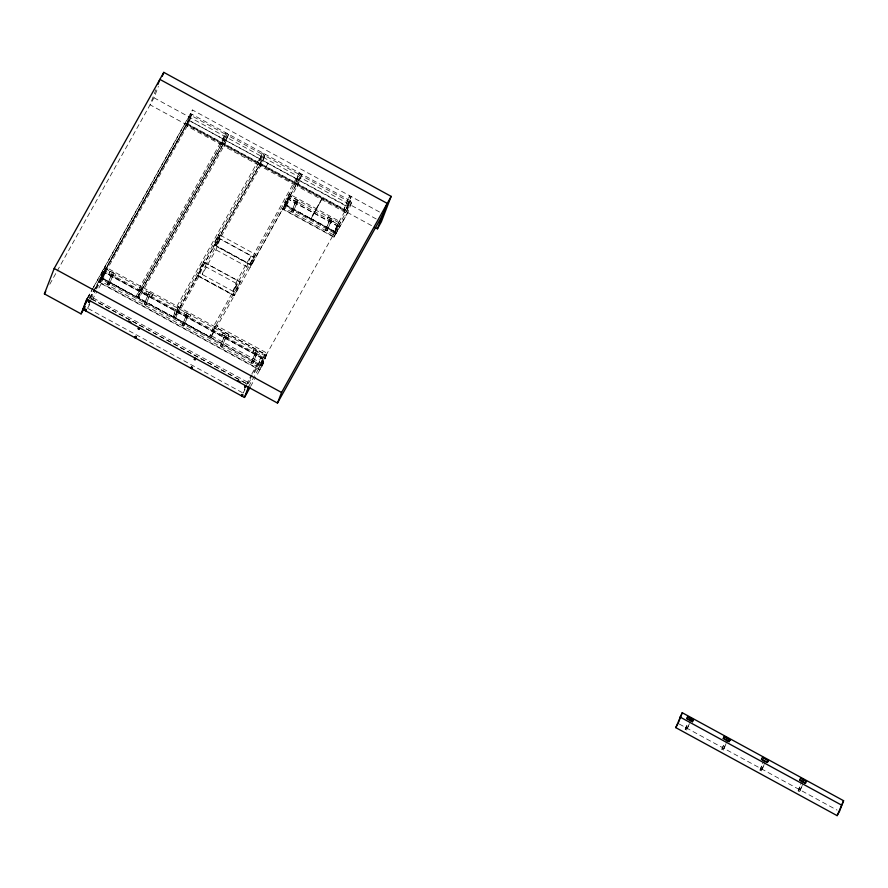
<?xml version="1.0" encoding="UTF-8"?>
<svg xmlns="http://www.w3.org/2000/svg" width="888" height="888" viewBox="0 0 888 888"><rect width="100%" height="100%" fill="white"/><g stroke="black" fill="none" stroke-linecap="round" stroke-linejoin="round"><path stroke-width="0.67" stroke-dasharray="4.44 3.33" d="M155.944 89.555L150.072 104.806L372.583 226.163M57.187 270.995L154.001 97.78L158.408 86.336M87.956 298.068L88.889 295.626L250.25 383.627M238.683 379.365L90.31 298.235L247.197 384.005L239.904 380.02M90.41 300.899L87.59 308.236L91.52 301.21M90.887 299.678L95.76 290.198M223.232 144.167L137.44 297.635L101.132 277.378M102.22 278.155L106.316 267.532M109.18 273.027L110.156 271.273L109.18 273.027C116.139 279.631 119.48 273.826 110.079 271.484M107.648 284.082L112.277 272.683L107.648 284.082L109.113 284.882L113.742 273.482L109.113 284.882M89.233 298.435L186.558 124.165L190.643 113.575L351.992 201.576L347.752 212.598L334.01 237.196L282.662 209.191L286.902 198.179L338.25 226.185M186.547 124.664L100.988 277.755M379.509 211.999L192.452 109.979L186.746 124.808L95.205 288.589M188.689 120.224L347.408 206.327L345.299 210.223L186.724 123.743L188.689 120.224L347.264 206.715L351.171 196.548L345.299 210.223M137.44 297.635L228.627 134.299L224.553 144.888L138.917 298.113L142.99 287.523M137.585 297.724L141.669 286.813L227.306 133.577L223.143 144.633L137.585 297.724L174.037 317.604L265.301 154.301L261.227 164.891L216.05 245.721L220.124 235.131M144.311 304.084L148.951 292.685L144.311 304.084L145.787 304.884L150.416 293.484L145.787 304.884M151.715 296.226L152.703 294.472L151.715 296.226C142.324 293.895 145.654 288.089 152.625 294.683M178.344 306.804L174.27 317.393L259.907 164.169L263.98 153.58L172.949 316.672L177.023 306.094L262.659 152.858L258.586 163.448M197.669 275.646L234.343 295.649L296.414 184.593L300.655 173.582L209.624 336.674L213.697 326.085L237.263 283.916L233.189 294.505L234.51 295.227L210.778 337.64L174.47 317.382M179.665 307.526L175.591 318.115L199.156 275.946L203.241 265.357M197.747 275.868L201.92 264.635L238.583 284.637L234.199 295.748L197.747 275.868L174.326 317.76M182.451 324.886L187.091 313.486L182.451 324.886L183.927 325.685L188.556 314.285L183.927 325.685M251.315 265.279L215.007 245.021M259.962 164.713L214.863 245.399M215.018 326.806L210.789 337.806L215.906 325.286L267.177 353.246L263.037 364.002L259.907 369.663L98.546 281.651M250.083 264.28L254.157 253.691L299.334 172.86L295.26 183.45M220.59 345.687L225.23 334.288L220.59 345.687L222.067 346.486L226.695 335.087L222.067 346.486M288.223 198.901L284.127 209.535L297.902 184.893L301.976 174.303L251.404 265.001M286.491 205.317L290.587 194.683M293.329 200.177L299.201 203.374L293.329 200.177L294.272 198.346L300.144 201.554L299.201 203.374M291.675 211.377L296.315 199.978L291.675 211.377L293.14 212.177L297.78 200.777L293.14 212.177M252.936 351.437L253.913 349.672L252.936 351.437C259.895 358.031 263.237 352.225 253.835 349.883M251.404 362.493L256.033 351.093L251.404 362.493L252.869 363.292L257.498 351.892L252.869 363.292M245.909 385.703L243.079 393.04L245.044 389.532M246.376 384.482L251.249 375.002M285.104 204.839L310.622 218.759L285.248 204.451M310.922 218.914L322.377 198.29L310.922 218.914L336.441 232.834M321.933 198.512L310.622 218.759M258.586 368.942L262.682 358.308M260.939 364.724L265.035 354.09L262.537 358.685L103.818 272.128M262.049 365.767L266.289 354.767M262.115 365.823L266.356 354.812L105.006 266.811L100.755 277.822L262.115 365.823L255.178 378.244M327.361 218.737L328.305 216.905L327.361 218.737L333.233 221.945L334.01 220.535L328.149 217.338M325.707 229.937L330.347 218.537L325.707 229.937L327.173 230.736L331.812 219.336L327.173 230.736M333.233 221.945L327.528 218.315M335.187 231.879L339.283 221.245M334.01 237.196L338.173 226.14L266.2 355L214.94 327.017M346.598 211.444L350.682 200.866L336.929 225.463L332.834 236.097L351.992 201.576M689.365 723.698L686.657 730.103L685.192 729.303L687.112 724.308M685.192 729.303L687.423 724.142M686.657 730.103L690.02 721.356M726.04 743.7L723.332 750.105L721.866 749.306L723.787 744.299M721.866 749.306L724.086 744.144M723.332 750.105L726.695 741.358M764.18 764.501L761.471 770.906L760.006 770.107L763.369 761.36M760.006 770.107L762.714 763.702M761.471 770.906L764.834 762.159M802.319 785.303L799.611 791.708L798.145 790.908L801.509 782.162M798.145 790.908L800.854 784.504M799.611 791.708L802.974 782.961M49.784 284.249L56.51 272.205M87.457 297.857L92.84 288.223M93.518 287.013L192.452 109.979M87.324 298.435L91.508 290.942M92.163 289.766L190.643 113.575M89.821 298.224L94.539 289.799M90.243 298.401L94.938 289.954M95.527 288.944L104.84 272.228L261.805 357.831L247.197 384.005M96.415 289.022L105.572 272.627L101.332 283.638L97.403 290.665M92.163 300.033L96.748 291.841M251.903 373.826L261.072 357.431L256.821 368.442L252.902 375.469M248.318 383.671L252.248 376.645M248.684 386.447L266.356 354.812M347.918 212.165L334.154 236.819L282.806 208.813M250.594 386.447L254.523 379.409M154.001 97.78L376.512 219.125M186.869 123.354L345.443 209.846M186.558 124.165L347.896 212.21M286.824 198.39L338.095 226.351M311.066 218.537L336.585 232.456M285.181 204.551L336.508 232.601M292.463 209.968L293.928 210.767M326.495 228.527L327.961 229.326M217.149 237.429L253.824 257.431M214.73 244.999L251.459 264.902M203.408 262.038L240.082 282.04M197.835 275.225L199.156 275.946M197.891 275.491L234.343 295.371M111.5 274.092L112.965 274.892M148.163 294.095L149.628 294.894M186.302 314.896L187.768 315.695M224.442 335.697L225.907 336.497M255.256 352.492L256.721 353.291M211.766 336.041L263.037 364.002M100.921 277.4L210.933 337.396M100.91 277.433L262.26 365.445M108.425 282.684L109.901 283.483M145.099 302.686L146.564 303.485M183.239 323.476L184.704 324.286M221.378 344.278L222.844 345.088M252.181 361.083L253.657 361.882M88.289 308.624L242.369 392.663M679.331 724.075L837.051 810.1M685.98 727.894L687.445 728.693M722.643 747.896L724.12 748.695M760.783 768.697L762.259 769.496M798.923 789.499L800.388 790.298M102.642 271.029L98.402 282.04L259.762 370.041L264.002 359.03L102.642 271.029M103.963 271.739L99.867 282.373L187.879 124.886L191.963 114.297L103.963 271.739M104.529 270.862L100.577 281.108L259.296 367.676L263.248 357.42L104.529 270.862M105.617 268.787L101.521 279.42L260.24 365.989L264.335 355.355L105.617 268.787M191.253 115.562L187.168 126.152L221.201 144.711L225.286 134.121L191.253 115.562M140.348 286.091L136.275 296.681L221.911 143.445L225.996 132.856L140.348 286.091M227.927 135.564L223.843 146.154L257.875 164.713L261.96 154.124L227.927 135.564M203.485 261.827L199.245 272.838L235.919 292.84L240.16 281.829L203.485 261.827M183.994 313.83L184.97 312.077L190.842 315.273L189.777 317.249L183.994 313.83M206.338 263.636L202.175 274.436L215.928 249.839L220.091 239.039L206.338 263.636M217.238 237.218L212.998 248.229L249.661 268.232L253.913 257.22L217.238 237.218M218.803 234.41L214.563 245.421L251.237 265.423L255.478 254.412L218.803 234.41M264.602 155.567L260.517 166.156L294.55 184.715L298.623 174.126L264.602 155.567M266.156 166.6L268.121 163.092L266.156 166.6M237.14 280.442L232.978 291.242L246.731 266.633L250.893 255.833L237.14 280.442M222.133 334.632L223.11 332.878L228.982 336.075L227.916 338.051L222.133 334.632M289.266 193.961L285.026 204.973L336.363 232.978L340.604 221.967L289.266 193.961M288.933 197.636L284.837 208.269L333.544 234.832L337.64 224.198L288.933 197.636M289.877 195.948L285.781 206.582L334.487 233.144L338.572 222.511L289.877 195.948M301.265 175.569L297.191 186.158L345.887 212.709L349.972 202.131L301.265 175.569M347.885 199.345L344.122 209.124L349.85 195.826L347.885 199.345"/><path stroke-width="1.33" d="M85.115 306.66L81.074 313.886L44.4 293.884L54.19 268.476L163.792 72.361L391.164 196.37L381.374 221.778L377.444 228.815L375.014 227.483M157.909 84.471L159.862 79.387L387.235 203.396L377.444 228.815M162.326 76.179L163.792 72.361M81.074 313.886L86.78 299.056L277.478 403.063L383.15 213.986M249.939 387.612L244.444 397.458L83.084 309.446L87.324 298.435M86.069 302.963L87.479 299.3M85.592 309.246L86.125 310.178L85.725 310.878L86.325 309.646L85.592 309.246L84.993 310.478L85.936 310.345M89.71 300.854L89.111 302.087L88.378 301.687L88.978 300.455L89.51 301.387L88.978 300.455M89.111 302.087L88.589 301.154M136.208 336.752L135.609 337.995L134.876 337.584L135.476 336.352L135.997 337.285L135.476 336.352M138.262 328.804L138.861 327.572L138.262 328.804L138.994 329.204L139.594 327.972L138.65 328.094M135.609 337.995L135.076 337.063M138.994 329.204L138.461 328.271M190.92 368.154L191.12 367.632L191.653 368.553L190.92 368.154L191.519 366.922L192.052 367.854L191.519 366.922M194.306 359.374L194.905 358.142L194.306 359.374L195.038 359.773L195.638 358.541L194.705 358.663M195.038 359.773L194.516 358.841M241.436 395.715L241.647 395.182L242.169 396.115L241.436 395.715L242.036 394.483L242.768 394.883L242.169 396.115M242.036 394.483L242.568 395.404M244.822 386.924L245.421 385.692L244.822 386.924L245.554 387.323L246.154 386.091L245.221 386.213M245.554 387.323L245.033 386.391M244.444 397.458L248.684 386.447M246.009 394.638L248.84 387.301M277.478 403.063L281.563 392.474L391.164 196.37M675.768 727.627L682.239 712.72L843.6 800.721L839.482 811.421L837.118 815.639L675.768 727.627L678.121 723.409M678.576 722.221L682.239 712.72M686.646 718.459L692.507 721.655L686.646 718.459L687.712 716.483L693.495 719.902L687.712 716.483M730.247 739.693L729.181 741.658L723.32 738.461L724.375 736.485L730.169 739.904L724.375 736.485M729.181 741.658L723.398 738.25M761.46 759.262L767.321 762.459L761.46 759.262L762.515 757.286L768.386 760.494L767.321 762.459M762.515 757.286L768.309 760.705M799.6 780.064L805.46 783.26L799.6 780.064L800.654 778.088L806.448 781.507M800.654 778.088L805.272 780.863M837.118 815.639L843.6 800.721M44.4 293.884L45.743 291.475M83.084 309.446L84.649 306.638M88.378 301.687L88.778 300.988M134.876 337.584L135.265 336.885M191.653 368.553L192.252 367.321M242.38 395.582L242.768 394.883M689.821 717.904L689.044 719.302L690.509 720.101M692.507 721.655L693.572 719.691M723.32 738.461L724.297 736.696M767.41 762.248L768.386 760.494M805.46 783.26L806.526 781.296M54.19 268.476L281.563 392.474M128.571 320.934L131.002 322.255M237.762 380.486L240.193 381.807M725.718 739.304L727.183 740.104M801.986 780.907L803.462 781.706M679.886 716.938L841.247 804.939"/></g></svg>
